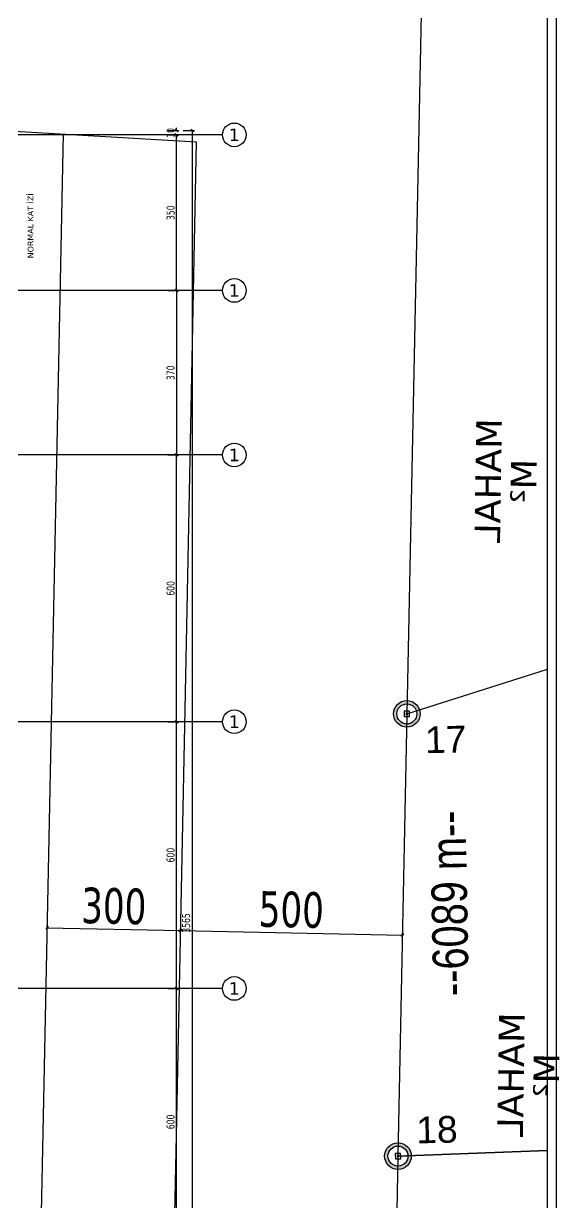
# Model space of a CAD drawing. Header units: millimetres. Extents: x 43168.9 to 43194.6, y -25545.1 to -25543.4.
# Drawn here: x 43174.56 to 43174.801, y -25544.32 to -25543.79 of the extents above; entities that cross this region are included whole.
import ezdxf
from ezdxf.enums import TextEntityAlignment as Align

# ---------------------------------------------------------------- set-up
doc = ezdxf.new("R2010")
doc.units = ezdxf.units.MM
doc.header["$LTSCALE"] = 200
doc.linetypes.add('DASHDOT', pattern=[1, 0.5, -0.25, 0, -0.25])
doc.linetypes.add('DASHDOT2', pattern=[0.5, 0.25, -0.125, 0, -0.125])
for name, color, linetype in [('aks_sgh', 5, 'DASHDOT2'), ('arsasiniri_sgh', 10, 'Continuous'), ('olcu-uyg_sgh', 193, 'Continuous'), ('olcuaks_sgh', 41, 'Continuous'), ('pafta_sgh', 11, 'Continuous'), ('sembol_sgh', 8, 'Continuous'), ('yapi-yaklasma_sgh', 41, 'DASHDOT'), ('yazi-mahal_sgh', 12, 'Continuous'), ('yazi-merdi_sgh', 9, 'Continuous')]:
    doc.layers.add(name, color=color, linetype=linetype)
doc.styles.add('1-200', font='arial.ttf', dxfattribs={"height": 60})
doc.styles.add('dim', font='VERDANA.TTF', dxfattribs={"width": 0.7})
doc.styles.add('text1', font='VERDANA.TTF')
doc.styles.add('text2', font='arial.ttf')

msp = doc.modelspace()

# ---------------------------------------------------------------- hatches: boundary and pattern name
h = msp.add_hatch(color=256)
edge = h.paths.add_edge_path()
edge.add_arc((43174.73254, -25544.1004), 0.006, 0, 360)
edge = h.paths.add_edge_path(flags=16)
edge.add_arc((43174.73254, -25544.1004), 0.0045, 0, 360)
h = msp.add_hatch(color=256)
edge = h.paths.add_edge_path()
edge.add_arc((43174.72855, -25544.29933), 0.006, 0, 360)
edge = h.paths.add_edge_path(flags=16)
edge.add_arc((43174.72855, -25544.29933), 0.0045, 0, 360)

# ---------------------------------------------------------------- linework, layer by layer
for p, q in [((43174.64956, -25543.83992), (43174.62688, -25543.83992)), ((43174.64956, -25543.90991), (43174.62688, -25543.90991)), ((43174.64956, -25543.98392), (43174.62688, -25543.98392)), ((43174.64956, -25544.10392), (43174.62688, -25544.10392)), ((43174.64956, -25544.22392), (43174.62688, -25544.22392))]:
    msp.add_line(p, q)
at = {"color": 0, "linetype": 'ByBlock', "lineweight": -2}
for p, q in [((43174.62828, -25543.83732), (43174.62948, -25543.83852)), ((43174.62948, -25543.84052), (43174.62828, -25543.83932)), ((43174.62948, -25543.84052), (43174.62828, -25543.83932)), ((43174.63648, -25543.83852), (43174.63528, -25543.83732)), ((43174.62828, -25543.90931), (43174.62948, -25543.91051)), ((43174.62948, -25543.91051), (43174.62828, -25543.90931)), ((43174.62948, -25543.98452), (43174.62828, -25543.98332)), ((43174.62828, -25543.98332), (43174.62948, -25543.98452)), ((43174.73371, -25544.09917), (43174.73131, -25544.09923)), ((43174.73131, -25544.09923), (43174.73137, -25544.10163)), ((43174.73377, -25544.10157), (43174.73371, -25544.09917)), ((43174.62948, -25544.10452), (43174.62828, -25544.10332)), ((43174.62828, -25544.10332), (43174.62948, -25544.10452)), ((43174.73137, -25544.10163), (43174.73377, -25544.10157)), ((43174.73297, -25544.10081), (43174.73211, -25544.09998)), ((43174.73295, -25544.09996), (43174.73213, -25544.10083)), ((43174.57119, -25544.19608), (43174.56997, -25544.19725)), ((43174.57119, -25544.19608), (43174.56997, -25544.19725)), ((43174.62995, -25544.19846), (43174.63118, -25544.19728)), ((43174.63118, -25544.19728), (43174.62995, -25544.19846)), ((43174.62995, -25544.19846), (43174.63118, -25544.19728)), ((43174.63118, -25544.19728), (43174.62995, -25544.19846)), ((43174.72993, -25544.20046), (43174.73116, -25544.19929)), ((43174.72993, -25544.20046), (43174.73116, -25544.19929)), ((43174.62948, -25544.22452), (43174.62828, -25544.22332)), ((43174.62828, -25544.22332), (43174.62948, -25544.22452)), ((43174.72972, -25544.2981), (43174.72732, -25544.29816)), ((43174.72732, -25544.29816), (43174.72738, -25544.30056)), ((43174.72738, -25544.30056), (43174.72978, -25544.3005)), ((43174.72898, -25544.29974), (43174.72812, -25544.29892)), ((43174.72896, -25544.2989), (43174.72814, -25544.29976)), ((43174.72978, -25544.3005), (43174.72972, -25544.2981))]:
    msp.add_line(p, q, dxfattribs=at)
at = {"linetype": 'Continuous'}
for centre in [(43174.65488, -25543.83992), (43174.65488, -25543.90991), (43174.65488, -25543.98392), (43174.65488, -25544.10392), (43174.65488, -25544.22392)]:
    msp.add_circle(centre, 0.00532, dxfattribs=at)
at = {"color": 0, "linetype": 'Continuous', "lineweight": -2}
for centre, radius in [((43174.73254, -25544.1004), 0.006), ((43174.73254, -25544.1004), 0.0045), ((43174.72855, -25544.29933), 0.006), ((43174.72855, -25544.29933), 0.0045)]:
    msp.add_circle(centre, radius, dxfattribs=at)
at = {"layer": 'aks_sgh'}
for p, q in [((43174.62688, -25543.83992), (43173.82488, -25543.83992)), ((43174.62688, -25543.90991), (43173.82488, -25543.90991)), ((43174.62688, -25543.98392), (43173.82488, -25543.98392)), ((43174.62688, -25544.10392), (43173.82488, -25544.10392)), ((43174.62688, -25544.22392), (43173.82488, -25544.22392))]:
    msp.add_line(p, q, dxfattribs=at)
at = {"layer": 'arsasiniri_sgh', "color": 14}
for p, q in [((43174.74176, -25543.64889), (43174.73254, -25544.10046)), ((43174.73254, -25544.1004), (43174.79588, -25544.08021)), ((43174.73254, -25544.1004), (43174.79588, -25544.08021)), ((43174.73254, -25544.10046), (43174.72855, -25544.29934)), ((43174.72855, -25544.29934), (43174.71697, -25544.86636)), ((43174.72855, -25544.29933), (43174.79588, -25544.2968)), ((43174.79588, -25544.2968), (43174.72855, -25544.29933))]:
    msp.add_line(p, q, dxfattribs=at)
at = {"layer": 'olcu-uyg_sgh'}
for p, q in [((43174.57033, -25544.19666), (43174.63082, -25544.19787)), ((43174.57033, -25544.19666), (43174.63082, -25544.19787)), ((43174.57058, -25544.19666), (43174.5706, -25544.19566)), ((43174.57058, -25544.19666), (43174.5706, -25544.19566)), ((43174.63032, -25544.19786), (43174.7308, -25544.19988)), ((43174.63032, -25544.19786), (43174.7308, -25544.19988)), ((43174.63057, -25544.19787), (43174.63059, -25544.19687)), ((43174.63057, -25544.19787), (43174.63059, -25544.19687)), ((43174.63057, -25544.19787), (43174.63059, -25544.19687)), ((43174.63057, -25544.19787), (43174.63059, -25544.19687)), ((43174.73055, -25544.19987), (43174.73057, -25544.19887)), ((43174.73055, -25544.19987), (43174.73057, -25544.19887))]:
    msp.add_line(p, q, dxfattribs=at)
at = {"layer": 'olcuaks_sgh'}
for p, q in [((43174.62488, -25543.83792), (43174.62988, -25543.83792)), ((43174.62488, -25543.83992), (43174.62988, -25543.83992)), ((43174.62488, -25543.83992), (43174.62988, -25543.83992)), ((43174.62888, -25543.83792), (43174.62888, -25543.83672)), ((43174.62888, -25543.91016), (43174.62888, -25543.83967)), ((43174.62888, -25543.83992), (43174.62888, -25543.84112)), ((43174.63188, -25543.83792), (43174.63688, -25543.83792)), ((43174.63588, -25543.83767), (43174.63588, -25544.55117)), ((43174.62488, -25543.90991), (43174.62988, -25543.90991)), ((43174.62488, -25543.90991), (43174.62988, -25543.90991)), ((43174.62888, -25543.90966), (43174.62888, -25543.98417)), ((43174.62488, -25543.98392), (43174.62988, -25543.98392)), ((43174.62688, -25543.98392), (43174.62988, -25543.98392)), ((43174.62888, -25544.10417), (43174.62888, -25543.98367)), ((43174.62488, -25544.10392), (43174.62988, -25544.10392)), ((43174.62488, -25544.10392), (43174.62988, -25544.10392)), ((43174.62888, -25544.22417), (43174.62888, -25544.10367)), ((43174.62488, -25544.22392), (43174.62988, -25544.22392)), ((43174.62488, -25544.22392), (43174.62988, -25544.22392)), ((43174.62888, -25544.34417), (43174.62888, -25544.22367))]:
    msp.add_line(p, q, dxfattribs=at)
at = {"layer": 'pafta_sgh'}
for p, q in [((43174.79988, -25544.954), (43174.79988, -25543.526)), ((43174.79588, -25544.95), (43174.79588, -25543.53))]:
    msp.add_line(p, q, dxfattribs=at)
at = {"layer": 'yapi-yaklasma_sgh'}
for p, q in [((43173.824, -25543.79476), (43174.63777, -25543.84307)), ((43173.824, -25543.79476), (43174.63777, -25543.84307)), ((43174.57783, -25543.83951), (43174.57257, -25544.0972)), ((43174.57783, -25543.83951), (43174.57257, -25544.0972)), ((43174.63777, -25543.84307), (43174.63256, -25544.09842)), ((43174.63777, -25543.84307), (43174.63256, -25544.09842)), ((43174.57257, -25544.0972), (43174.56858, -25544.29613)), ((43174.57257, -25544.0972), (43174.56858, -25544.29613)), ((43174.63256, -25544.09842), (43174.62857, -25544.29733)), ((43174.63256, -25544.09842), (43174.62857, -25544.29733)), ((43174.56858, -25544.29613), (43174.56013, -25544.71005)), ((43174.56858, -25544.29613), (43174.56013, -25544.71005)), ((43174.62857, -25544.29733), (43174.61894, -25544.76867)), ((43174.62857, -25544.29733), (43174.61894, -25544.76867))]:
    msp.add_line(p, q, dxfattribs=at)

# ---------------------------------------------------------------- texts
at = {"linetype": 'Continuous', "style": 'text1'}
for p in [(43174.65488, -25543.83992), (43174.65488, -25543.90991), (43174.65488, -25543.98392), (43174.65488, -25544.10392), (43174.65488, -25544.22392)]:
    msp.add_attdef('1', text='', height=0.0056, dxfattribs=at).set_placement(p, align=Align.MIDDLE)
at = {"color": 7, "style": 'text1', "text_generation_flag": 4}
for tag, text, height, p in [('MAHAL', '', 0.01154, (43174.76913, -25543.99549)), ('M²', 'm²', 0.011537, (43174.78493, -25543.99573)), ('MAHAL', '', 0.01154, (43174.77942, -25544.26274)), ('M²', 'm²', 0.011537, (43174.79522, -25544.26298))]:
    msp.add_attdef(tag, text=text, height=height, rotation=269.1301, dxfattribs=at).set_placement(p, align=Align.MIDDLE)
at = {"layer": 'olcu-uyg_sgh', "color": 2, "style": 'dim', "width": 0.7}
for s, p in [('300', (43174.58581, -25544.19447)), ('300', (43174.58581, -25544.19447)), ('500', (43174.66572, -25544.19608)), ('500', (43174.66572, -25544.19608))]:
    msp.add_text(s, height=0.016, rotation=358.851, dxfattribs=at).set_placement(p)
at = {"layer": 'olcuaks_sgh', "color": 2, "style": 'dim', "width": 0.7}
for s, p in [('10', (43174.62797, -25543.84124)), ('350', (43174.62797, -25543.87825)), ('370', (43174.62797, -25543.95025)), ('600', (43174.62797, -25544.04723)), ('600', (43174.62797, -25544.16723)), ('3565', (43174.63497, -25544.19885)), ('600', (43174.62797, -25544.28723))]:
    msp.add_text(s, height=0.0036, rotation=90, dxfattribs=at).set_placement(p)
at = {"layer": 'sembol_sgh', "color": 1, "ltscale": 50, "style": '1-200'}
for s, p in [('17', (43174.74087, -25544.1181)), ('18', (43174.73688, -25544.29363))]:
    msp.add_text(s, height=0.012, rotation=1.3638, dxfattribs=at).set_placement(p)
at = {"layer": 'yazi-mahal_sgh', "style": 'text2', "width": 0.8}
msp.add_text('--6089 m--', height=0.016, rotation=91.0003, dxfattribs=at).set_placement((43174.76043, -25544.22718))
at = {"layer": 'yazi-merdi_sgh', "style": 'text1'}
msp.add_text('NORMAL KAT İZİ', height=0.0026, rotation=90, dxfattribs=at).set_placement((43174.56446, -25543.86622), align=Align.RIGHT)

doc.saveas('drawing.dxf')
